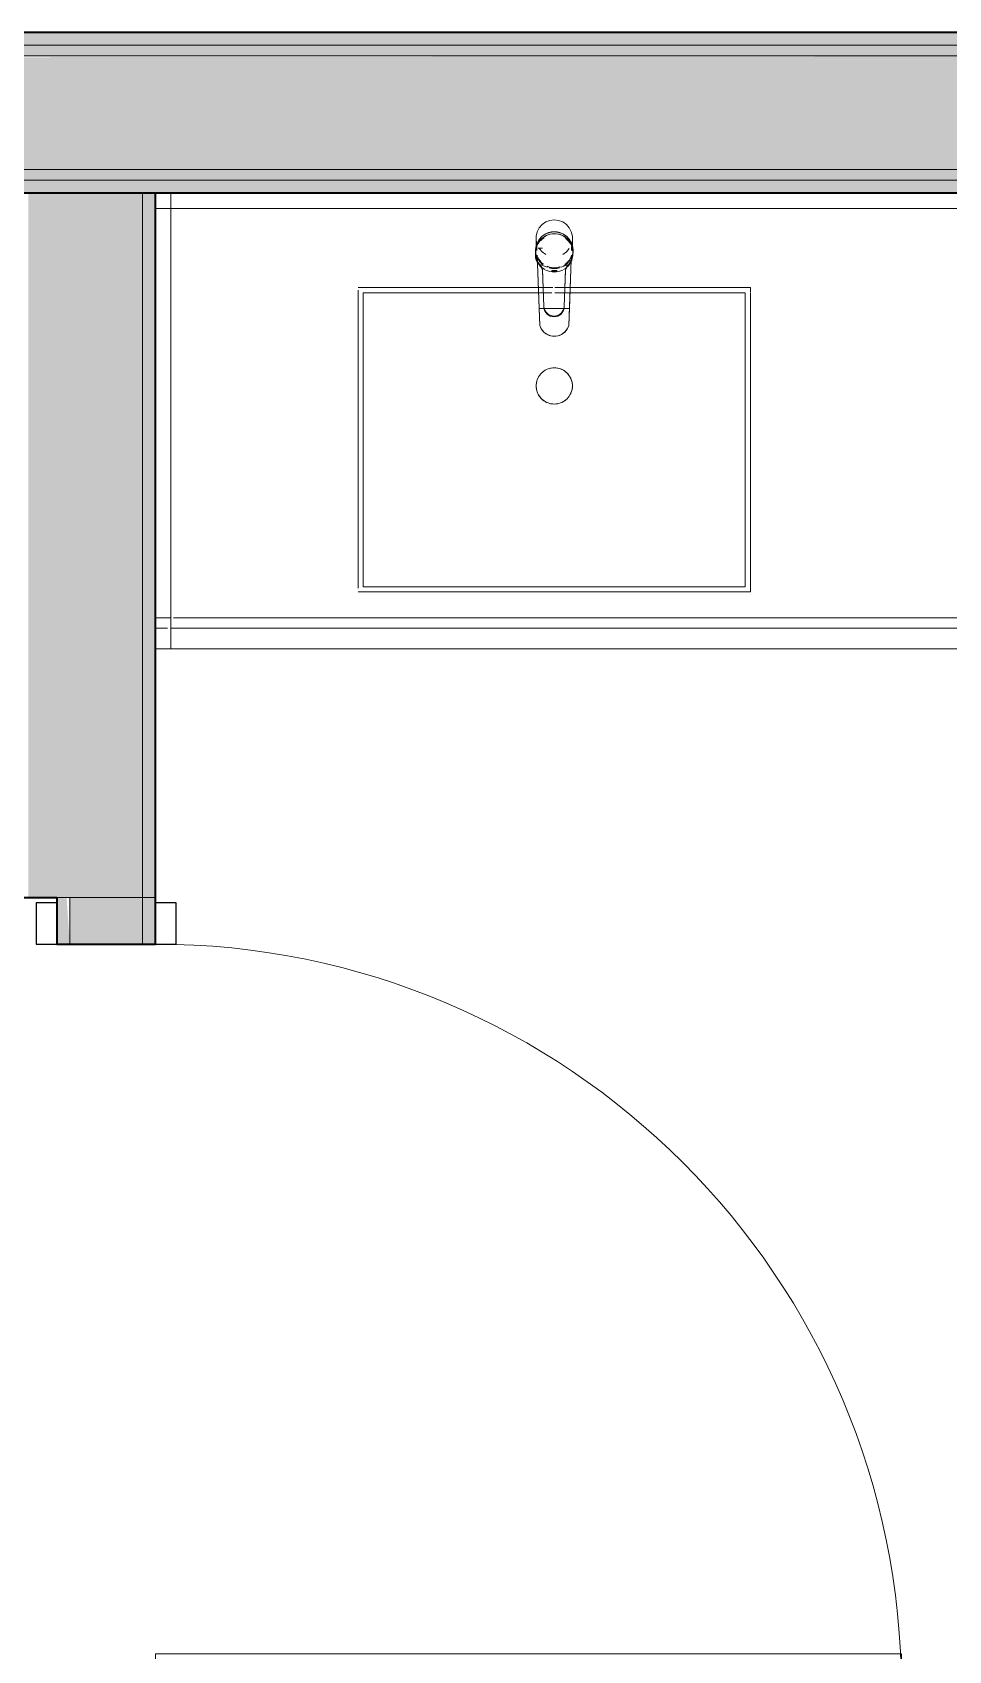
# Model space of a CAD drawing. Header units: inches. Extents: x 6 to 8416, y -388 to 6104.
# Drawn here: x 6685.7 to 6729.9, y 1429.1 to 1507.2 of the extents above; entities that cross this region are included whole.
import ezdxf

# ---------------------------------------------------------------- set-up
doc = ezdxf.new("R2010")
doc.units = ezdxf.units.IN
doc.header["$MEASUREMENT"] = 0
for name, color, linetype, lineweight in [('A-DOOR', 31, 'Continuous', 18), ('A-DOOR-FRAM', 31, 'Continuous', 25), ('A-GENM', 13, 'Continuous', 18), ('A-ROOM', 32, 'Continuous', 13), ('A-WALL', 113, 'Continuous', 25), ('A-WALL-PATT', 111, 'Continuous', 35), ('I-WALL', 2, 'Continuous', 25), ('P-SANR-FIXT', 6, 'Continuous', 18)]:
    doc.layers.add(name, color=color, linetype=linetype, lineweight=lineweight)

# ---------------------------------------------------------------- blocks, each defined once
blk = doc.blocks.new('Unit-Single-Flush-ICC ADA-AM - 36_ x 84_-NR _U-BA _ BATH_-V1169-LEVEL 3 - PLAN Copy 1 Copy 1')
at = {"layer": 'A-DOOR'}
for p, q in [((16.25, 38.375), (18, 38.375)), ((16.25, 2.375), (16.25, 38.375)), ((18, 2.375), (18, 38.375)), ((16.25, 2.375), (18, 2.375))]:
    blk.add_line(p, q, dxfattribs=at)
at = {"layer": 'A-DOOR', "lineweight": 9}
blk.add_arc((18, 2.375), 36, 90, 180, dxfattribs=at)
at = {"layer": 'A-DOOR-FRAM'}
for p, q in [((-18, 3.375), (-20, 3.375)), ((-20, 3.375), (-20, 2.375)), ((-18, 2.375), (-18, 3.375)), ((20, 3.375), (18, 3.375)), ((18, 3.375), (18, 2.375)), ((20, 2.375), (20, 3.375)), ((-20, 2.375), (-18, 2.375)), ((18, 2.375), (20, 2.375)), ((-18, -2.375), (-20, -2.375)), ((-20, -2.375), (-20, -3.375)), ((-18, -3.375), (-18, -2.375)), ((20, -2.375), (18, -2.375)), ((18, -2.375), (18, -3.375)), ((20, -3.375), (20, -2.375)), ((-20, -3.375), (-18, -3.375)), ((18, -3.375), (20, -3.375))]:
    blk.add_line(p, q, dxfattribs=at)
at = {"layer": 'A-DOOR-FRAM', "lineweight": 18}
for p, q in [((-18, 3.375), (-20, 3.375)), ((-20, 3.375), (-20, 2.375)), ((-18, 3.375), (-18, 2.375)), ((20, 3.375), (18, 3.375)), ((18, 3.375), (18, 2.375)), ((20, 3.375), (20, 2.375)), ((-20, 2.375), (-18, 2.375)), ((18, 2.375), (20, 2.375)), ((-20, -3.375), (-20, -2.375)), ((-18, -2.375), (-20, -2.375)), ((-18, -3.375), (-18, -2.375)), ((18, -3.375), (18, -2.375)), ((20, -2.375), (18, -2.375)), ((20, -3.375), (20, -2.375)), ((-20, -3.375), (-18, -3.375)), ((18, -3.375), (20, -3.375))]:
    blk.add_line(p, q, dxfattribs=at)
blk = doc.blocks.new('GM BA Vanity-Double - Counter w Apron-Non Accessible-AM - Variable-V1248-LEVEL 3 - PLAN Copy 1 Copy 1')
at = {"layer": 'A-GENM'}
for p, q in [((-21.5, 0), (-21.5, -22)), ((-21.5, -0.75), (-21.5, 0)), ((-21.5, 0), (-21.5, -0.75)), ((-21.5, -0.75), (-21.5, 0)), ((-21.5, 0), (-21.5, -0.75)), ((-21.5, 0), (-20.75, 0)), ((-21.5, -0.75), (-21.5, 0)), ((-21.5, -22), (-21.5, -0.75)), ((-21.5, -0.75), (55.5, -0.75)), ((-20.75, -0.75), (-21.5, -0.75)), ((-21.5, -0.75), (-21.5, -22)), ((-21.5, -22), (-21.5, -0.75)), ((-20.75, -22), (-20.75, 0)), ((-20.75, 0), (-20.75, -0.75)), ((-20.75, 0), (54.75, 0)), ((-20.75, -0.75), (-20.75, -22)), ((54.75, -0.75), (-20.75, -0.75)), ((54.75, 0), (54.75, -22)), ((54.75, -0.75), (54.75, 0)), ((54.75, 0), (55.5, 0)), ((54.75, -22), (54.75, -0.75)), ((55.5, -0.75), (54.75, -0.75)), ((55.5, 0), (55, 0)), ((55, 0), (55.5, 0)), ((55, -0.24), (55, -0.75)), ((55, -0.75), (55, -0.24)), ((55, -0.75), (55, -20.5)), ((55, -20.5), (55, -0.75)), ((55.5, 0), (55.5, -0.75)), ((55.5, -0.75), (55.5, 0)), ((55.5, -22), (55.5, 0)), ((55.5, 0), (55.5, -0.75)), ((55.5, -0.75), (55.5, 0)), ((55.5, 0), (55.5, -0.75)), ((55.5, -0.75), (55.5, 0)), ((55.5, 0), (55.5, -0.75)), ((55.5, -0.75), (55.5, -20.5)), ((55.5, -20.5), (55.5, -0.75)), ((55.5, -0.75), (55.5, -22)), ((55.5, -22), (55.5, -0.75)), ((55.5, -0.75), (55.5, -22)), ((-11.469, -4.813), (-3.004, -4.813)), ((-11.469, -19), (-11.469, -4.813)), ((-3.004, -4.813), (-11.469, -4.813)), ((-11.469, -4.813), (-11.469, -19)), ((-3.004, -4.813), (-2.775, -4.813)), ((-2.775, -4.813), (-3.004, -4.813)), ((-2.775, -4.813), (-2.364, -4.813)), ((-2.364, -4.813), (-2.775, -4.813)), ((-2.219, -4.813), (-1.751, -4.813)), ((-1.751, -4.813), (-2.219, -4.813)), ((-1.751, -4.813), (-1.496, -4.813)), ((-1.496, -4.813), (-1.751, -4.813)), ((-1.496, -4.813), (6.969, -4.813)), ((6.969, -4.813), (-1.496, -4.813)), ((6.969, -4.813), (6.969, -19)), ((6.969, -19), (6.969, -4.813)), ((27.031, -4.813), (35.496, -4.813)), ((27.031, -19), (27.031, -4.813)), ((35.496, -4.813), (27.031, -4.813)), ((27.031, -4.813), (27.031, -19)), ((35.496, -4.813), (35.725, -4.813)), ((35.725, -4.813), (35.496, -4.813)), ((35.725, -4.813), (36.136, -4.813)), ((36.136, -4.813), (35.725, -4.813)), ((36.281, -4.813), (36.749, -4.813)), ((36.749, -4.813), (36.281, -4.813)), ((36.749, -4.813), (37.004, -4.813)), ((37.004, -4.813), (36.749, -4.813)), ((37.004, -4.813), (45.469, -4.813)), ((45.469, -4.813), (37.004, -4.813)), ((45.469, -4.813), (45.469, -19)), ((45.469, -19), (45.469, -4.813)), ((6.969, -19), (-11.469, -19)), ((-11.469, -19), (6.969, -19)), ((45.469, -19), (27.031, -19)), ((27.031, -19), (45.469, -19)), ((-20.75, -20.5), (-21.5, -20.5)), ((-21.5, -20.5), (-20.75, -20.5)), ((-21.5, -21), (-21.5, -20.5)), ((-21.5, -21), (-21.5, -20.5)), ((-20.916, -21), (-21.5, -21)), ((-21.5, -21), (-20.916, -21)), ((54.75, -21), (-20.75, -21)), ((-20.75, -21), (54.75, -21)), ((54.625, -20.5), (-20.625, -20.5)), ((-20.625, -20.5), (54.625, -20.5)), ((55, -20.5), (54.75, -20.5)), ((54.75, -20.5), (55.5, -20.5)), ((55.5, -21), (54.916, -21)), ((54.916, -21), (55.5, -21)), ((55, -20.5), (55.5, -20.5)), ((55, -20.5), (55.5, -20.5)), ((55.5, -20.5), (55, -20.5)), ((55.5, -20.5), (55.5, -21)), ((55.5, -21), (55.5, -20.5)), ((-21.5, -22), (-20.75, -22)), ((-20.75, -22), (-21.5, -22)), ((-21.5, -22), (-20.75, -22)), ((-20.75, -22), (-21.5, -22)), ((-20.75, -22), (54.75, -22)), ((54.75, -22), (-20.75, -22)), ((54.75, -22), (55.5, -22)), ((55.5, -22), (54.75, -22)), ((54.75, -22), (55.5, -22)), ((55.5, -22), (54.75, -22))]:
    blk.add_line(p, q, dxfattribs=at)
blk = doc.blocks.new('z Nested-Lav Basin-Rectangular - Rectangular-V1249-LEVEL 3 - PLAN Copy 1 Copy 1')
at = {"layer": 'P-SANR-FIXT', "lineweight": 9}
for p, q in [((-9.469, 7.387), (-0.764, 7.387)), ((-9.231, 7.387), (-9.469, 7.387)), ((-9.469, 7.257), (-9.469, -7.126)), ((-8.531, 7.387), (-9.231, 7.387)), ((-9.219, -7.051), (-9.219, 7.137)), ((-9.219, 7.137), (-0.754, 7.137)), ((-9.219, 7.137), (-8.988, 7.137)), ((-8.988, 7.137), (-8.306, 7.137)), ((-7.403, 7.387), (-8.531, 7.387)), ((-8.306, 7.137), (-7.208, 7.137)), ((-5.904, 7.387), (-7.403, 7.387)), ((-7.208, 7.137), (-5.748, 7.137)), ((-4.108, 7.387), (-5.904, 7.387)), ((-5.748, 7.137), (-4, 7.137)), ((-2.107, 7.387), (-4.108, 7.387)), ((-4, 7.137), (-2.051, 7.137)), ((-0.768, 7.387), (-2.107, 7.387)), ((-2.051, 7.137), (-0.759, 7.137)), ((-0.537, 7.387), (-0.768, 7.387)), ((-0.764, 7.387), (-0.534, 7.387)), ((-0.759, 7.137), (-0.528, 7.137)), ((-0.754, 7.137), (-0.525, 7.137)), ((-0.073, 7.387), (-0.537, 7.387)), ((-0.534, 7.387), (-0.073, 7.387)), ((-0.528, 7.137), (-0.114, 7.137)), ((-0.525, 7.137), (-0.114, 7.137)), ((0.031, 7.137), (0.499, 7.137)), ((0.031, 7.137), (0.501, 7.137)), ((0.032, 7.387), (0.508, 7.387)), ((0.51, 7.387), (0.032, 7.387)), ((0.499, 7.137), (0.754, 7.137)), ((0.501, 7.137), (0.759, 7.137)), ((0.508, 7.387), (0.764, 7.387)), ((0.768, 7.387), (0.51, 7.387)), ((0.754, 7.137), (9.219, 7.137)), ((0.759, 7.137), (2.051, 7.137)), ((0.764, 7.387), (9.469, 7.387)), ((2.107, 7.387), (0.768, 7.387)), ((2.051, 7.137), (4, 7.137)), ((4.108, 7.387), (2.107, 7.387)), ((4, 7.137), (5.748, 7.137)), ((5.904, 7.387), (4.108, 7.387)), ((5.748, 7.137), (7.208, 7.137)), ((7.403, 7.387), (5.904, 7.387)), ((7.208, 7.137), (8.306, 7.137)), ((8.531, 7.387), (7.403, 7.387)), ((8.306, 7.137), (8.988, 7.137)), ((9.231, 7.387), (8.531, 7.387)), ((8.988, 7.137), (9.219, 7.137)), ((9.219, 7.137), (9.219, -7.051)), ((9.469, 7.387), (9.231, 7.387)), ((9.469, 7.161), (9.469, 7.387)), ((9.469, -7.051), (9.469, 7.137)), ((-9.469, -7.301), (-9.231, -7.301)), ((9.469, -7.301), (-9.469, -7.301)), ((-9.231, -7.301), (-8.531, -7.301)), ((9.219, -7.051), (-9.219, -7.051)), ((-8.988, -7.051), (-9.219, -7.051)), ((-8.306, -7.051), (-8.988, -7.051)), ((-8.531, -7.301), (-7.403, -7.301)), ((-7.208, -7.051), (-8.306, -7.051)), ((-7.403, -7.301), (-5.904, -7.301)), ((-5.748, -7.051), (-7.208, -7.051)), ((-5.904, -7.301), (-4.108, -7.301)), ((-4, -7.051), (-5.748, -7.051)), ((-4.108, -7.301), (-2.107, -7.301)), ((-2.051, -7.051), (-4, -7.051)), ((-2.107, -7.301), (0, -7.301)), ((0, -7.051), (-2.051, -7.051)), ((2.051, -7.051), (0, -7.051)), ((0, -7.301), (2.107, -7.301)), ((4, -7.051), (2.051, -7.051)), ((2.107, -7.301), (4.108, -7.301)), ((5.748, -7.051), (4, -7.051)), ((4.108, -7.301), (5.904, -7.301)), ((7.208, -7.051), (5.748, -7.051)), ((5.904, -7.301), (7.403, -7.301)), ((8.306, -7.051), (7.208, -7.051)), ((7.403, -7.301), (8.531, -7.301)), ((8.988, -7.051), (8.306, -7.051)), ((8.531, -7.301), (9.231, -7.301)), ((9.219, -7.051), (8.988, -7.051)), ((9.231, -7.301), (9.469, -7.301)), ((9.469, -7.301), (9.469, -7.066))]:
    blk.add_line(p, q, dxfattribs=at)
at = {"layer": 'P-SANR-FIXT'}
blk.add_circle((0, 2.637), 0.875, dxfattribs=at)
at = {"layer": 'P-SANR-FIXT', "lineweight": 9}
for points in [[(-0.875, 2.637), (-0.875, 2.738), (-0.839, 2.942), (-0.684, 3.211), (-0.447, 3.41), (-0.155, 3.516), (0.155, 3.516), (0.447, 3.41), (0.684, 3.21), (0.839, 2.942), (0.875, 2.738), (0.875, 2.637)], [(-0.67, 3.199), (-0.736, 3.121), (-0.787, 3.032), (-0.822, 2.936)], [(-0.438, 3.394), (-0.526, 3.343), (-0.605, 3.277), (-0.67, 3.199)], [(-0.152, 3.498), (-0.252, 3.481), (-0.349, 3.445), (-0.438, 3.394)], [(0.152, 3.498), (0.052, 3.516), (-0.052, 3.516), (-0.152, 3.498)], [(0.438, 3.394), (0.349, 3.445), (0.252, 3.481), (0.152, 3.498)], [(0.67, 3.199), (0.605, 3.277), (0.526, 3.343), (0.438, 3.394)], [(0.822, 2.936), (0.787, 3.031), (0.736, 3.121), (0.67, 3.199)], [(-0.822, 2.936), (-0.857, 2.84), (-0.875, 2.738), (-0.875, 2.637)], [(-0.875, 2.637), (-0.875, 2.535), (-0.857, 2.433), (-0.822, 2.337)], [(0.875, 2.637), (0.875, 2.535), (0.839, 2.331), (0.684, 2.063), (0.447, 1.863), (0.155, 1.757), (-0.155, 1.757), (-0.447, 1.863), (-0.684, 2.062), (-0.839, 2.331), (-0.875, 2.535), (-0.875, 2.637)], [(0.875, 2.637), (0.875, 2.738), (0.857, 2.84), (0.822, 2.936)], [(0.822, 2.337), (0.857, 2.433), (0.875, 2.535), (0.875, 2.637)], [(-0.822, 2.337), (-0.787, 2.242), (-0.736, 2.152), (-0.67, 2.074)], [(-0.67, 2.074), (-0.605, 1.996), (-0.526, 1.93), (-0.438, 1.879)], [(-0.438, 1.879), (-0.349, 1.828), (-0.252, 1.793), (-0.152, 1.775)], [(-0.152, 1.775), (-0.052, 1.757), (0.052, 1.757), (0.152, 1.775)], [(0.152, 1.775), (0.252, 1.793), (0.349, 1.828), (0.438, 1.879)], [(0.438, 1.879), (0.526, 1.93), (0.605, 1.996), (0.67, 2.074)], [(0.67, 2.074), (0.736, 2.152), (0.787, 2.242), (0.822, 2.337)]]:
    blk.add_open_spline(points, degree=3, dxfattribs=at)
blk = doc.blocks.new('z Nested-Faucet-BA-Sngl Handle - Faucet-V1171-LEVEL 3 - PLAN Copy 1 Copy 1')
at = {"layer": 'P-SANR-FIXT'}
for p, q in [((-0.878, 1.628), (-0.878, 1.072)), ((-0.586, 1.721), (-0.73, 1.571)), ((0.878, 1.072), (0.878, 1.628)), ((-0.913, 0.847), (-0.913, 0.806)), ((-0.892, 1.197), (-0.904, 1.059)), ((-0.904, 1.059), (-0.904, 0.911)), ((-0.904, 1.059), (-0.901, 0.993)), ((-0.837, 1.3), (-0.837, 1.146)), ((-0.837, 1.146), (-0.837, 1.058)), ((-0.837, 1.058), (-0.829, 1.058)), ((-0.829, 1.058), (-0.837, 1.058)), ((-0.82, 0.808), (-0.697, -2.584)), ((-0.727, -1.767), (-0.82, 0.808)), ((-0.772, 1.146), (-0.57, 1.146)), ((0.408, 0.845), (0.582, 0.966)), ((0.582, 0.966), (0.723, 1.126)), ((0.828, 1.029), (0.835, 1.214)), ((0.836, 1.232), (0.832, 1.146)), ((0.836, 1.232), (0.85, 1.232)), ((0.85, 1.232), (0.836, 1.232)), ((0.85, 1.3), (0.85, 1.232)), ((0.85, 1.232), (0.85, 1.3)), ((0.89, 0.926), (0.89, 0.966)), ((0.904, 1.059), (0.892, 1.197)), ((0.901, 0.993), (0.904, 1.059)), ((0.904, 0.911), (0.904, 1.059)), ((-0.567, 0.126), (-0.5, -1.664)), ((-0.567, 0.085), (-0.567, 0.126)), ((-0.502, -1.664), (-0.567, 0.085)), ((-0.118, 0.06), (-0.118, 0.019)), ((-0.118, 0.019), (0.118, 0.019)), ((-0.118, 0.019), (0.118, 0.019)), ((0.118, 0.019), (0.118, 0.06)), ((0.476, -1.663), (0.538, 0.119)), ((0.538, 0.078), (0.477, -1.663)), ((0.538, 0.078), (0.538, 0.119)), ((0.608, 0.226), (0.608, 0.267)), ((0.697, -2.591), (0.812, 0.587)), ((0.812, 0.587), (0.727, -1.767)), ((-0.697, -2.584), (-0.727, -1.767)), ((-0.727, -1.767), (0.727, -1.767)), ((0.727, -1.767), (0.697, -2.591))]:
    blk.add_line(p, q, dxfattribs=at)
at = {"layer": 'P-SANR-FIXT', "flags": 128}
for points in [[(0, 2.513), (-0.21, 2.488), (-0.408, 2.412), (-0.582, 2.291), (-0.723, 2.131), (-0.821, 1.942), (-0.872, 1.735), (-0.872, 1.522), (-0.83, 1.338)], [(0.83, 1.338), (0.872, 1.522), (0.872, 1.735), (0.821, 1.942), (0.723, 2.131), (0.582, 2.291), (0.408, 2.412), (0.21, 2.488), (0, 2.513)], [(-0.74, 0.375), (-0.843, 0.574), (-0.897, 0.793), (-0.898, 1.019), (-0.846, 1.238), (-0.745, 1.438), (-0.601, 1.607), (-0.421, 1.736), (-0.217, 1.816), (0, 1.844)], [(-0.73, 1.571), (-0.834, 1.393), (-0.892, 1.197)], [(0, 1.929), (-0.211, 1.905), (-0.41, 1.834), (-0.586, 1.721)], [(0.892, 1.197), (0.834, 1.393), (0.73, 1.571), (0.586, 1.721), (0.41, 1.834), (0.211, 1.905), (0, 1.929)], [(0, 1.844), (0.217, 1.816), (0.421, 1.736), (0.601, 1.607), (0.745, 1.438), (0.846, 1.238), (0.898, 1.019), (0.897, 0.793), (0.843, 0.574), (0.74, 0.375)], [(-0.723, 1.126), (-0.582, 0.966), (-0.408, 0.845)], [(0, 0.193), (-0.375, 0.243), (-0.74, 0.375)], [(0.74, 0.375), (0.38, 0.244), (0, 0.193)], [(-0.697, -2.584), (-0.622, -2.753), (-0.506, -2.898), (-0.358, -3.009), (-0.187, -3.079), (-0.003, -3.103), (0.181, -3.081), (0.353, -3.013), (0.503, -2.903), (0.62, -2.76), (0.697, -2.591)], [(-0.53, -2.874), (-0.63, -2.738), (-0.697, -2.584)], [(0.527, -2.879), (0.397, -2.987), (0.246, -3.061), (0.081, -3.099), (-0.087, -3.098), (-0.251, -3.059), (-0.401, -2.982), (-0.53, -2.874)], [(0.697, -2.591), (0.628, -2.745), (0.527, -2.879)]]:
    blk.add_lwpolyline(points, dxfattribs=at)
at = {"layer": 'P-SANR-FIXT'}
for centre, major_axis, ratio, start_param, end_param in [((0, 1.072), (0.878, 0), 0.992546, 1.570796, 2.827433), ((0, 1.072), (-0.878, 0), 0.992546, 4.712389, 5.969026), ((0.006, 0.973), (0.888, 0), 0.981627, 0.933909, 2.665692), ((0.006, 0.932), (0.888, 0), 0.981627, 2.170897, 2.418294), ((0, 1.072), (0.878, 0), 0.992546, 0.314159, 1.570796), ((0, 1.072), (0.878, 0), 0.992546, 0.314159, 1.570796), ((0.011, 0.98), (0.879, 0), 0.981627, 0.042013, 0.933909), ((0.011, 0.939), (0.879, 0), 0.981627, 0.710935, 0.933909), ((0.254, 0.847), (1.168, 0), 0.981627, 2.665692, 3.178986), ((0.254, 0.806), (1.168, 0), 0.981627, 2.964137, 3.178986), ((-0.322, 0.826), (0.591, 0), 0.981627, 3.178986, 3.714688), ((0, 1.061), (0.904, 0), 0.992546, 3.217646, 3.715894), ((0, 1.072), (0.878, 0), 0.992546, 5.340708, 5.969026), ((0, 1.072), (0.878, 0), 0.992546, 5.340708, 5.969026), ((0.011, 0.939), (0.879, 0), 0.981627, 0.487961, 0.710935), ((0, 1.061), (0.904, 0), 0.992546, 5.760739, 5.987105), ((-0.314, 0.966), (1.204, 0), 0.981627, 5.996826, 6.325199), ((-0.314, 0.926), (1.204, 0), 0.981627, 5.996826, 6.161012), ((0, 1.072), (0.878, 0), 0.992546, 6.230844, 6.449596), ((-0.314, 0.926), (-1.204, 0), 0.981627, 3.01942, 3.141593), ((-0.314, 0.926), (1.204, 0), 0.981627, 0, 0.042013), ((-0.322, 0.785), (0.591, 0), 0.981627, 3.178986, 3.714688), ((0.566, 1.388), (1.648, 0), 0.981627, 3.714688, 3.860385), ((0.566, 1.348), (1.648, 0), 0.981627, 3.714688, 3.787537), ((0, 1.072), (0.878, 0), 0.992546, 3.551058, 4.075712), ((0, 1.072), (0.878, 0), 0.992546, 3.551058, 4.075712), ((0.566, 1.348), (1.648, 0), 0.981627, 3.787537, 3.860385), ((0, 1.061), (0.904, 0), 0.992546, 3.750335, 4.060308), ((0, 0.89), (0.904, 0), 0.992546, 3.752746, 4.180072), ((-1.05, 0), (0.5, 0), 0.981627, 0.402972, 0.718792), ((-1.05, -0.04), (0.5, 0), 0.981627, 0.258592, 0.718792), ((-1.05, 0), (0.5, 0), 0.981627, 0.258592, 0.402972), ((0, 0.89), (0.904, 0), 0.992546, 4.232568, 4.712389), ((0, 1.072), (0.878, 0), 0.992546, 4.304525, 4.702797), ((0, 1.072), (0.878, 0), 0.992546, 4.304525, 4.702797), ((0, 1.061), (0.904, 0), 0.992546, 4.44211, 4.712389), ((0, 1.061), (-0.904, 0), 0.992546, 1.570796, 1.844377), ((0, 0.89), (0.904, 0), 0.992546, 4.712389, 5.19221), ((0, 1.072), (0.878, 0), 0.992546, 4.721981, 5.021918), ((0, 1.072), (0.878, 0), 0.992546, 4.721981, 5.021918), ((0, 1.061), (0.904, 0), 0.992546, 5.210637, 5.708884), ((0, 0.89), (0.904, 0), 0.992546, 5.234976, 5.672032), ((1.193, -0.131), (0.689, 0), 0.981627, 2.584339, 2.826182), ((1.193, -0.091), (0.689, 0), 0.981627, 2.708663, 2.826182), ((1.193, -0.091), (0.689, 0), 0.981627, 2.584339, 2.708663), ((0.057, 0.859), (0.817, 0), 0.981627, 5.452534, 5.996826), ((0.057, 0.818), (0.817, 0), 0.981627, 5.452534, 5.996826), ((-0.012, -1.647), (0.488, 0), 0.981627, 3.17816, 6.248991), ((-0.012, -1.687), (0.488, 0), 0.981627, 3.17816, 6.248991)]:
    blk.add_ellipse(centre, major_axis=major_axis, ratio=ratio, start_param=start_param, end_param=end_param, dxfattribs=at)
for points, knots in [([(0, 0.067), (-0.018, 0.067), (-0.044, 0.067), (-0.074, 0.067), (-0.096, 0.066), (-0.114, 0.064), (-0.118, 0.062), (-0.118, 0.06)], [0, 0, 0, 0, 0.285714, 0.428571, 0.571429, 0.785714, 1, 1, 1, 1]), ([(-0.118, 0.06), (-0.118, 0.058), (-0.11, 0.053), (-0.079, 0.044), (-0.04, 0.039), (-0.014, 0.038), (0, 0.038)], [0, 0, 0, 0, 0.285714, 0.571429, 0.785714, 1, 1, 1, 1]), ([(0.118, 0.06), (0.118, 0.062), (0.112, 0.065), (0.093, 0.066), (0.071, 0.067), (0.04, 0.067), (0.013, 0.067), (0, 0.067)], [0, 0, 0, 0, 0.285714, 0.428571, 0.571429, 0.785714, 1, 1, 1, 1]), ([(0, 0.038), (0.018, 0.038), (0.044, 0.039), (0.075, 0.044), (0.096, 0.049), (0.114, 0.055), (0.118, 0.058), (0.118, 0.06)], [0, 0, 0, 0, 0.285714, 0.428571, 0.571429, 0.785714, 1, 1, 1, 1])]:
    blk.add_open_spline(points, degree=3, knots=knots, dxfattribs=at)

msp = doc.modelspace()

# ---------------------------------------------------------------- hatches: boundary and pattern name
at = {"layer": 'A-WALL-PATT'}
for points in [[(6737.99303685, 1506.56077679), (6769.04033733, 1506.56077679), (6769.04033733, 1507.18577679), (6626.29033733, 1507.18577679), (6626.29033733, 1506.56077679), (6721.12178685, 1506.56077679)], [(6754.86428685, 1500.06077679), (6769.04033733, 1500.06077679), (6769.04033733, 1500.56077679), (6626.29033733, 1500.56077679), (6626.29033733, 1500.06077679), (6737.99303685, 1500.06077679)]]:
    msp.add_hatch(color=10, dxfattribs=at).paths.add_polyline_path(points)
at = {"layer": 'A-WALL-PATT', "lineweight": 25}
msp.add_hatch(color=10, dxfattribs=at).paths.add_polyline_path([(6737.99303685, 1499.43577679), (6769.04033733, 1499.43577679), (6769.04033733, 1500.06077679), (6626.91533733, 1500.06077679), (6626.91533733, 1499.43577679), (6721.12178685, 1499.43577679)])
at = {"layer": 'A-WALL-PATT', "lineweight": 25, "transparency": 33554560}
msp.add_hatch(color=10, dxfattribs=at).paths.add_polyline_path([(6691.66533733, 1465.43577679), (6691.66533733, 1499.43577679), (6691.04033733, 1499.43577679), (6691.04033733, 1465.43577679)])
h = msp.add_hatch(color=10, dxfattribs=at)
h.paths.add_polyline_path([(6687.54033733, 1422.56077679), (6687.54033733, 1427.18577679), (6686.91533733, 1427.18577679), (6686.91533733, 1422.56077679)])
h.paths.add_polyline_path([(6686.91533733, 1463.18577679), (6687.54033733, 1463.18577679), (6687.37928685, 1465.43577679), (6686.91533733, 1465.43577679)])
at = {"layer": 'A-WALL-PATT', "transparency": 33554560}
h = msp.add_hatch(color=10, dxfattribs=at)
h.paths.add_polyline_path([(6691.66533733, 1418.43577679), (6691.66533733, 1427.18577679), (6691.04033733, 1427.18577679), (6691.04033733, 1418.43577679)])
h.paths.add_polyline_path([(6691.66533733, 1463.18577679), (6691.66533733, 1465.43577679), (6691.04033733, 1465.43577679), (6691.04033733, 1463.18577679)])
at = {"layer": 'I-WALL'}
for points in [[(6754.86428685, 1506.06077679), (6769.04033733, 1506.06077679), (6769.04033733, 1506.56077679), (6625.66533733, 1506.56077679), (6625.66533733, 1506.06077679), (6737.99303685, 1506.06077679)], [(6754.86428685, 1500.56077679), (6769.04033733, 1500.56077679), (6769.04033733, 1506.06077679), (6625.66533733, 1505.93577679), (6625.66533733, 1500.56077679), (6737.99303685, 1500.56077679)]]:
    msp.add_hatch(color=10, dxfattribs=at).paths.add_polyline_path(points)
at = {"layer": 'I-WALL', "transparency": 33554560}
msp.add_hatch(color=10, dxfattribs=at).paths.add_polyline_path([(6686.91533733, 1465.43577679), (6691.04033733, 1465.43577679), (6691.04033733, 1499.43577679), (6685.54033733, 1499.43577679), (6685.54033733, 1465.43577679)])
h = msp.add_hatch(color=10, dxfattribs=at)
h.paths.add_polyline_path([(6691.04033733, 1419.06077679), (6691.04033733, 1427.18577679), (6687.54033733, 1427.18577679), (6687.54033733, 1419.06077679)])
h.paths.add_polyline_path([(6691.04033733, 1463.18577679), (6691.04033733, 1465.43577679), (6687.54033733, 1465.43577679), (6687.54033733, 1463.18577679)])

# ---------------------------------------------------------------- linework, layer by layer
at = {"layer": 'A-ROOM', "lineweight": 9, "flags": 128}
msp.add_lwpolyline([(5517.16533733, 950.68577679), (5517.16533733, 1329.68577679), (5517.16533733, 1374.56077679), (5517.16533733, 1507.18577679), (5612.29033733, 1507.18577679), (6058.16533733, 1507.18577679), (6133.29033733, 1507.18577679), (6196.26633733, 1507.18577679), (6208.31433733, 1507.18577679), (6287.04033733, 1507.18577679), (6553.41533733, 1507.18577679), (6623.91533733, 1507.18577679), (6684.85253134, 1507.18577679), (6691.72814332, 1507.18577679), (6769.04033733, 1507.18577679), (6953.66533733, 1507.18577679), (7039.41533733, 1507.18577679), (7109.91533733, 1507.18577679), (7146.66533733, 1507.18577679), (7492.29033733, 1507.18577679)], dxfattribs=at)
msp.add_lwpolyline([(7101.16533733, 1214.81077679), (7101.16533733, 1342.68577679), (7101.16533733, 1482.68577679), (7036.41533733, 1482.68577679), (7036.41533733, 1499.93577679), (6953.66533733, 1499.93577679), (6953.66533733, 1499.43577679), (6769.04033733, 1499.43577679), (6691.66533733, 1499.43577679), (6691.66533733, 1465.43577679), (6684.91533733, 1465.43577679), (6684.91533733, 1499.43577679), (6626.91533733, 1499.43577679), (6626.91533733, 1485.68577679), (6624.91533733, 1485.68577679), (6624.91533733, 1214.81077679)], close=True, dxfattribs=at)
at = {"layer": 'A-WALL', "lineweight": 9}
for p, q in [((6777.41533733, 1506.56077679), (6327.41533733, 1506.56077679)), ((6777.41533733, 1506.06077679), (6625.66533733, 1506.06077679)), ((6777.41533733, 1500.56077679), (6625.66533733, 1500.56077679)), ((6777.41533733, 1500.06077679), (6626.29033733, 1500.06077679)), ((6691.04033733, 1499.43577679), (6691.04033733, 1463.18577679)), ((6687.54033733, 1465.43577679), (6686.91533733, 1465.43577679)), ((6687.54033733, 1463.18577679), (6687.54033733, 1465.43577679))]:
    msp.add_line(p, q, dxfattribs=at)
at = {"layer": 'I-WALL', "lineweight": 35}
for p, q in [((6777.41533733, 1507.18577679), (6626.29033733, 1507.18577679)), ((6626.91533733, 1499.43577679), (6777.41533733, 1499.43577679)), ((6691.66533733, 1463.18577679), (6691.66533733, 1499.43577679)), ((6684.91533733, 1465.43577679), (6686.91533733, 1465.43577679)), ((6686.91533733, 1465.43577679), (6686.91533733, 1463.18577679)), ((6686.91533733, 1463.18577679), (6691.66533733, 1463.18577679))]:
    msp.add_line(p, q, dxfattribs=at)

# ---------------------------------------------------------------- block references
at = {"layer": 'A-DOOR', "rotation": 269.9999999999992}
msp.add_blockref('Unit-Single-Flush-ICC ADA-AM - 36_ x 84_-NR _U-BA _ BATH_-V1169-LEVEL 3 - PLAN Copy 1 Copy 1', (6689.29033733, 1445.18577679), dxfattribs=at)
at = {"layer": 'A-GENM'}
msp.add_blockref('GM BA Vanity-Double - Counter w Apron-Non Accessible-AM - Variable-V1248-LEVEL 3 - PLAN Copy 1 Copy 1', (6713.16533733, 1499.43577679), dxfattribs=at)
at = {"layer": 'P-SANR-FIXT'}
for name, p in [('z Nested-Faucet-BA-Sngl Handle - Faucet-V1171-LEVEL 3 - PLAN Copy 1 Copy 1', (6710.91533733, 1495.62327679)), ('z Nested-Lav Basin-Rectangular - Rectangular-V1249-LEVEL 3 - PLAN Copy 1 Copy 1', (6710.91533733, 1487.48670391))]:
    msp.add_blockref(name, p, dxfattribs=at)

doc.saveas('drawing.dxf')
